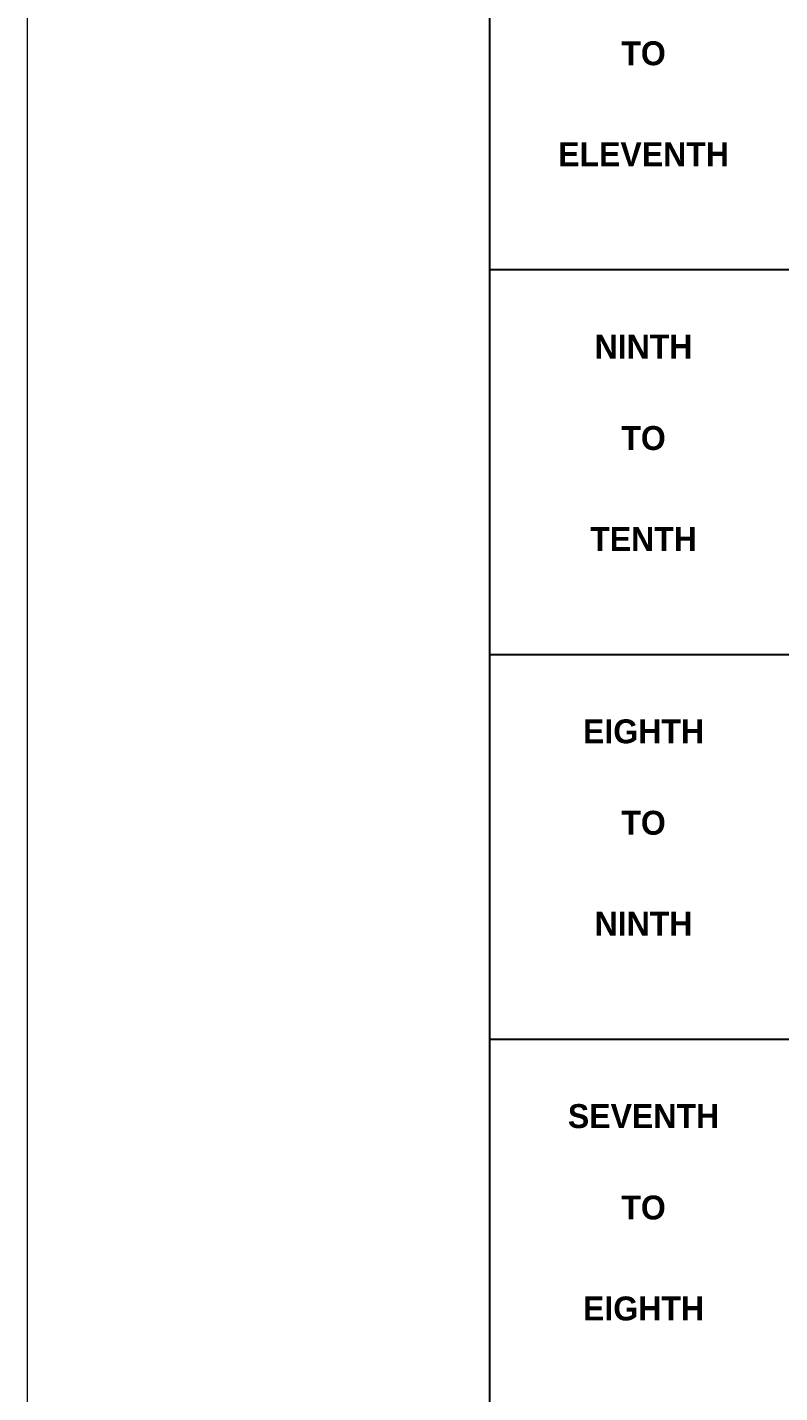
# Model space of a CAD drawing. Header units: millimetres. Extents: x -28707963 to -28231469, y 696001 to 896471.
# Drawn here: x -28341539 to -28330547, y 835752 to 855714 of the extents above; entities that cross this region are included whole.
import ezdxf
from ezdxf.enums import TextEntityAlignment as Align

# ---------------------------------------------------------------- set-up
doc = ezdxf.new("R2010")
doc.units = ezdxf.units.MM
doc.header["$MEASUREMENT"] = 0
doc.layers.get('0').update_dxf_attribs({"lineweight": 5})
doc.layers.add('22 TABLE FRAME', color=5, linetype='Continuous')
doc.layers.add('SUB TITLE', color=3, linetype='Continuous')
doc.styles.add('adani bold', font='')
doc.styles.get('adani bold').set_extended_font_data('Adani Bold', bold=True)

msp = doc.modelspace()

# ---------------------------------------------------------------- linework, layer by layer
msp.add_lwpolyline([(-28341538.8, 788796.2), (-28242181.2, 788796.2), (-28242181.2, 874671.2), (-28341538.8, 874671.2)], close=True)
at = {"layer": '22 TABLE FRAME', "color": 5, "linetype": 'Continuous'}
for p, q in [((-28334786.1, 863421.2), (-28334786.1, 788796.2)), ((-28334786.1, 852171.2), (-28245536.1, 852171.2)), ((-28334786.1, 846546.2), (-28245536.1, 846546.2)), ((-28334786.1, 840921.2), (-28245536.1, 840921.2))]:
    msp.add_line(p, q, dxfattribs=at)

# ---------------------------------------------------------------- texts
at = {"layer": 'SUB TITLE', "style": 'adani bold'}
for s, p in [('TO', (-28332536.1, 855334.6)), ('ELEVENTH', (-28332536.1, 853858.7)), ('NINTH', (-28332536.1, 851046.2)), ('TO', (-28332536.1, 849709.6)), ('TENTH', (-28332536.1, 848233.7)), ('EIGHTH', (-28332536.1, 845421.2)), ('TO', (-28332536.1, 844084.6)), ('NINTH', (-28332536.1, 842608.7)), ('SEVENTH', (-28332536.1, 839796.2)), ('TO', (-28332536.1, 838459.6)), ('EIGHTH', (-28332536.1, 836983.7))]:
    msp.add_text(s, height=350, dxfattribs=at).set_placement(p, align=Align.MIDDLE_CENTER)

doc.saveas('drawing.dxf')
